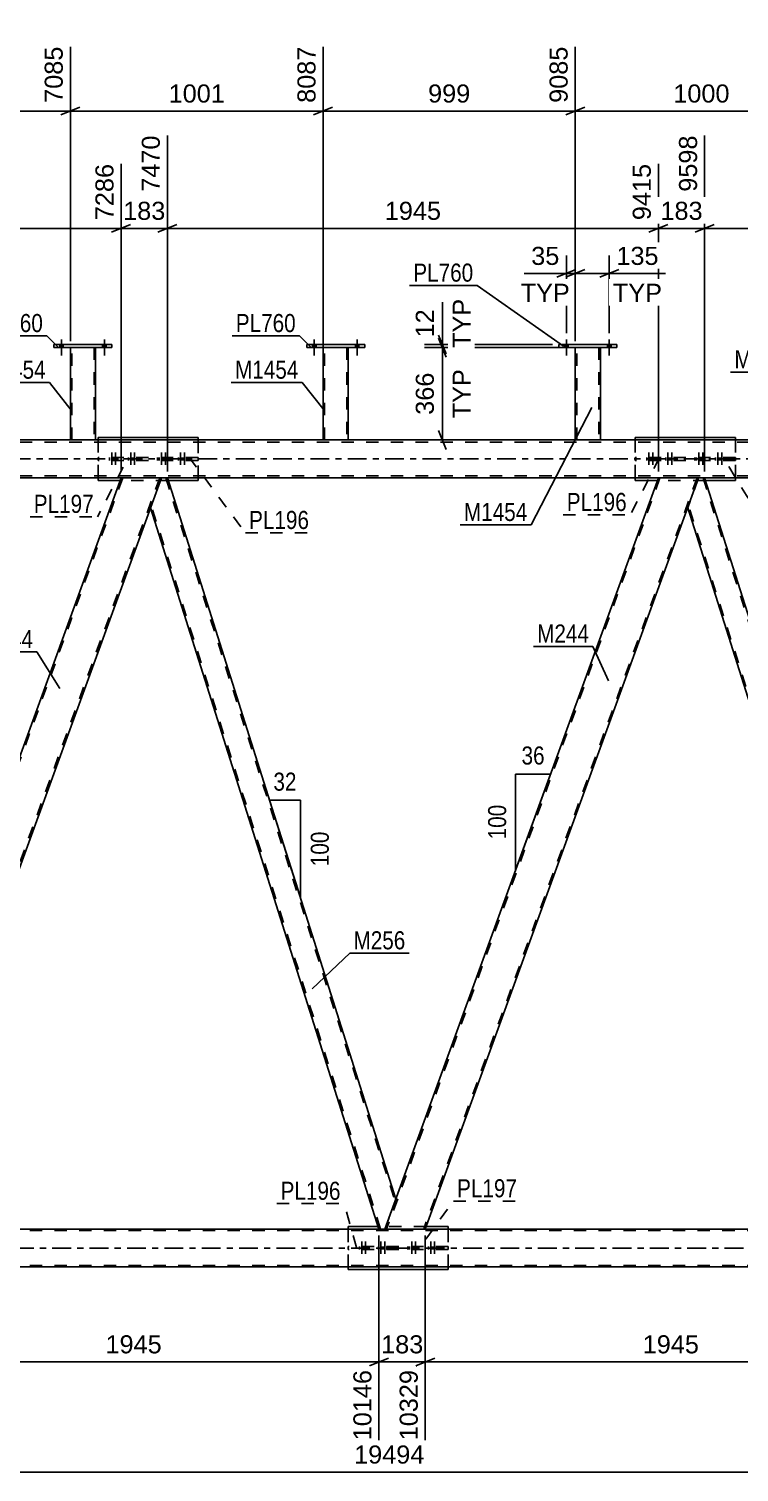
# Model space of a CAD drawing. Header units: millimetres. Extents: x -136 to 705, y -401 to 193.
# Drawn here: x 236.9 to 349.4, y -160.5 to 68.1 of the extents above; entities that cross this region are included whole.
import ezdxf

# ---------------------------------------------------------------- set-up
doc = ezdxf.new("R2010")
doc.units = ezdxf.units.MM
doc.linetypes.add('DXK_LINE_DOT2', pattern=[3.9198, 1.9599, -1.9599])
doc.linetypes.add('DXK_LINE_DOT3', pattern=[5.9187, 2.979, -0.9799, 0.9799, -0.9799])
doc.styles.add('Arial', font='ARIAL.TTF', dxfattribs={"height": 0.2})
doc.styles.add('Arial Narrow', font='ARIALN.TTF', dxfattribs={"height": 0.2})

# ---------------------------------------------------------------- blocks, each defined once
blk = doc.blocks.new('Part-318887035-2694 - 2597')
at = {"color": 2, "linetype": 'Continuous'}
for p, q in [((336.65, -3), (293.33, -122)), ((343.03, -3), (299.72, -122)), ((336.65, -3), (343.03, -3)), ((299.68, -122), (293.33, -122)), ((299.72, -122), (299.68, -122))]:
    blk.add_line(p, q, dxfattribs=at)
at = {"color": 7, "linetype": 'DXK_LINE_DOT2'}
for p, q in [((336.9, -3), (293.59, -122)), ((342.78, -3), (299.46, -122))]:
    blk.add_line(p, q, dxfattribs=at)
blk = doc.blocks.new('Part-318887035-2736 - 2597')
at = {"color": 2, "linetype": 'Continuous'}
for p, q in [((323.47, 17.64), (323.47, 3)), ((327.47, 3), (327.47, 17.64))]:
    blk.add_line(p, q, dxfattribs=at)
at = {"color": 7, "linetype": 'DXK_LINE_DOT2'}
for p, q in [((327.47, 17.64), (323.47, 17.64)), ((323.71, 3), (323.71, 17.64)), ((327.23, 17.64), (327.23, 3)), ((327.47, 3), (323.47, 3)), ((323.47, 3), (323.47, 3)), ((327.47, 3), (327.47, 3)), ((327.47, 3), (327.47, 3))]:
    blk.add_line(p, q, dxfattribs=at)
blk = doc.blocks.new('Part-318887035-2677 - 2597')
at = {"color": 7, "linetype": 'DXK_LINE_DOT2'}
for p, q in [((257.9, -3), (256.16, -7.77)), ((258.85, -3), (257.9, -3)), ((258.59, -3), (294.93, -117.6)), ((292.64, -122), (256.3, -7.4)), ((293.33, -122), (295.07, -117.23)), ((292.38, -122), (293.33, -122))]:
    blk.add_line(p, q, dxfattribs=at)
at = {"color": 2, "linetype": 'Continuous'}
for p, q in [((295.07, -117.23), (258.85, -3)), ((292.38, -122), (256.16, -7.77))]:
    blk.add_line(p, q, dxfattribs=at)
blk = doc.blocks.new('Part-318887035-2936 - 2597')
at = {"color": 7, "linetype": 'DXK_LINE_DOT2'}
for p, q in [((348.85, 0.24), (332.99, 0.24)), ((332.99, 0.24), (332.99, -0.24)), ((339.4, 0.24), (339.4, -0.24)), ((342.44, -0.24), (342.44, 0.24)), ((348.85, 0.24), (348.85, -0.24)), ((348.85, -0.24), (332.99, -0.24))]:
    blk.add_line(p, q, dxfattribs=at)
blk = doc.blocks.new('Bolt-318887035-2706 - 2597')
at = {"linetype": 'Continuous'}
for points in [[(281.84, 17.64), (282.4, 17.64), (282.4, 18.12), (281.84, 18.12)], [(281.84, 17.64), (282.4, 17.64), (282.4, 18.12), (281.84, 18.12)], [(288.64, 17.64), (289.2, 17.64), (289.2, 18.12), (288.64, 18.12)], [(288.64, 17.64), (289.2, 17.64), (289.2, 18.12), (288.64, 18.12)]]:
    blk.add_hatch(color=1, dxfattribs=at).paths.add_polyline_path(points)
at = {"color": 1, "linetype": 'Continuous'}
for p, q in [((282.12, 18.92), (282.12, 16.4)), ((282.12, 18.92), (282.12, 16.4)), ((288.92, 18.92), (288.92, 16.4)), ((288.92, 18.92), (288.92, 16.4)), ((281.84, 18.12), (281.84, 17.64)), ((281.84, 18.12), (281.84, 17.64)), ((282.4, 18.12), (282.4, 17.64)), ((282.4, 18.12), (282.4, 17.64)), ((288.64, 18.12), (288.64, 17.64)), ((288.64, 18.12), (288.64, 17.64)), ((289.2, 18.12), (289.2, 17.64)), ((289.2, 18.12), (289.2, 17.64))]:
    blk.add_line(p, q, dxfattribs=at)
blk = doc.blocks.new('Bolt-318887035-2900 - 2597')
at = {"color": 1, "linetype": 'DXK_LINE_DOT2'}
for p, q in [((257.57, 0.24), (257.57, -0.24)), ((257.93, 1.04), (257.93, -1.96)), ((258.17, 0.24), (258.17, -0.24)), ((258.29, 0.24), (258.29, -0.24)), ((258.53, 1.04), (258.53, -1.96)), ((258.89, 0.24), (258.89, -0.24)), ((260.59, 0.24), (260.59, -0.24)), ((260.95, 1.04), (260.95, -1.96)), ((261.19, 0.24), (261.19, -0.24)), ((261.31, 0.24), (261.31, -0.24)), ((261.55, 1.04), (261.55, -1.96)), ((261.91, 0.24), (261.91, -0.24))]:
    blk.add_line(p, q, dxfattribs=at)
blk = doc.blocks.new('Bolt-318887035-2774 - 2597')
at = {"color": 1, "linetype": 'DXK_LINE_DOT2'}
for p, q in [((342.7, 0.24), (342.7, -0.24)), ((343.06, 1.04), (343.06, -1.96)), ((343.31, 0.24), (343.31, -0.24)), ((343.42, 0.24), (343.42, -0.24)), ((343.67, 1.04), (343.67, -1.96)), ((344.03, 0.24), (344.03, -0.24)), ((345.72, 0.24), (345.72, -0.24)), ((346.08, 1.04), (346.08, -1.96)), ((346.32, 0.24), (346.32, -0.24)), ((346.44, 0.24), (346.44, -0.24)), ((346.68, 1.04), (346.68, -1.96)), ((347.04, 0.24), (347.04, -0.24))]:
    blk.add_line(p, q, dxfattribs=at)
blk = doc.blocks.new('Bolt-318887035-2902 - 2597')
at = {"color": 1, "linetype": 'DXK_LINE_DOT2'}
for p, q in [((249.66, 0.24), (249.66, -0.24)), ((250.02, 1.04), (250.02, -1.96)), ((250.26, 0.24), (250.26, -0.24)), ((250.38, 0.24), (250.38, -0.24)), ((250.62, 1.04), (250.62, -1.96)), ((250.98, 0.24), (250.98, -0.24)), ((252.68, 0.24), (252.68, -0.24)), ((253.04, 1.04), (253.04, -1.96)), ((253.28, 0.24), (253.28, -0.24)), ((253.4, 0.24), (253.4, -0.24)), ((253.64, 1.04), (253.64, -1.96)), ((254, 0.24), (254, -0.24))]:
    blk.add_line(p, q, dxfattribs=at)
blk = doc.blocks.new('Part-318887035-2926 - 2597')
at = {"color": 7, "linetype": 'DXK_LINE_DOT2'}
for p, q in [((263.71, 0.24), (247.86, 0.24)), ((247.86, 0.24), (247.86, -0.24)), ((254.27, 0.24), (254.27, -0.24)), ((257.3, -0.24), (257.3, 0.24)), ((263.71, 0.24), (263.71, -0.24)), ((263.71, -0.24), (247.86, -0.24))]:
    blk.add_line(p, q, dxfattribs=at)
blk = doc.blocks.new('Bolt-318887035-3250 - 2597')
at = {"linetype": 'Continuous'}
for points in [[(241.79, 17.64), (242.35, 17.64), (242.35, 18.12), (241.79, 18.12)], [(241.79, 17.64), (242.35, 17.64), (242.35, 18.12), (241.79, 18.12)], [(248.59, 17.64), (249.15, 17.64), (249.15, 18.12), (248.59, 18.12)], [(248.59, 17.64), (249.15, 17.64), (249.15, 18.12), (248.59, 18.12)]]:
    blk.add_hatch(color=1, dxfattribs=at).paths.add_polyline_path(points)
at = {"color": 1, "linetype": 'Continuous'}
for p, q in [((242.07, 18.92), (242.07, 16.4)), ((242.07, 18.92), (242.07, 16.4)), ((248.87, 18.92), (248.87, 16.4)), ((248.87, 18.92), (248.87, 16.4)), ((241.79, 18.12), (241.79, 17.64)), ((241.79, 18.12), (241.79, 17.64)), ((242.35, 18.12), (242.35, 17.64)), ((242.35, 18.12), (242.35, 17.64)), ((248.59, 18.12), (248.59, 17.64)), ((248.59, 18.12), (248.59, 17.64)), ((249.15, 18.12), (249.15, 17.64)), ((249.15, 18.12), (249.15, 17.64))]:
    blk.add_line(p, q, dxfattribs=at)
blk = doc.blocks.new('Part-318887035-3228 - 2597')
at = {"color": 2, "linetype": 'Continuous'}
for p, q in [((240.87, 17.64), (240.87, 18.12)), ((250.07, 18.12), (240.87, 18.12)), ((250.07, 17.64), (240.87, 17.64)), ((250.07, 17.64), (250.07, 18.12))]:
    blk.add_line(p, q, dxfattribs=at)
blk = doc.blocks.new('Part-318887035-2907 - 2597')
at = {"color": 2, "linetype": 'Continuous'}
for p, q in [((320.87, 17.64), (320.87, 18.12)), ((330.07, 18.12), (320.87, 18.12)), ((330.07, 17.64), (320.87, 17.64)), ((330.07, 17.64), (330.07, 18.12))]:
    blk.add_line(p, q, dxfattribs=at)
blk = doc.blocks.new('Bolt-318887035-2921 - 2597')
at = {"color": 1, "linetype": 'DXK_LINE_DOT2'}
for p, q in [((289.3, -124.76), (289.3, -125.24)), ((289.66, -123.96), (289.66, -126.96)), ((289.9, -124.76), (289.9, -125.24)), ((290.02, -124.76), (290.02, -125.24)), ((290.26, -123.96), (290.26, -126.96)), ((290.62, -124.76), (290.62, -125.24)), ((292.32, -124.76), (292.32, -125.24)), ((292.68, -123.96), (292.68, -126.96)), ((292.92, -124.76), (292.92, -125.24)), ((293.04, -124.76), (293.04, -125.24)), ((293.28, -123.96), (293.28, -126.96)), ((293.64, -124.76), (293.64, -125.24))]:
    blk.add_line(p, q, dxfattribs=at)
blk = doc.blocks.new('Part-318887035-2931 - 2597')
at = {"color": 2, "linetype": 'Continuous'}
for p, q in [((247.86, 3.4), (247.86, 3)), ((263.71, 3.4), (247.86, 3.4)), ((263.71, 3), (263.71, 3.4)), ((247.86, -3.4), (247.86, -3)), ((251.37, -3.4), (247.86, -3.4)), ((263.71, -3.4), (258.97, -3.4)), ((263.71, -3.4), (263.71, -3))]:
    blk.add_line(p, q, dxfattribs=at)
at = {"color": 7, "linetype": 'DXK_LINE_DOT2'}
for p, q in [((247.86, 3), (247.86, -3)), ((263.71, -3), (263.71, 3)), ((258.97, -3.4), (251.37, -3.4))]:
    blk.add_line(p, q, dxfattribs=at)
blk = doc.blocks.new('Part-318887035-3216 - 2597')
at = {"color": 7, "linetype": 'DXK_LINE_DOT2'}
for p, q in [((619.21, -122.24), (-61.24, -122.24)), ((619.21, -122), (-47.2, -122)), ((299.72, -122), (293.33, -122)), ((619.21, -127.76), (-61.24, -127.76))]:
    blk.add_line(p, q, dxfattribs=at)
at = {"color": 2, "linetype": 'Continuous'}
for p, q in [((293.33, -122), (214.58, -122)), ((378.47, -122), (299.72, -122)), ((615.21, -128), (-61.24, -128))]:
    blk.add_line(p, q, dxfattribs=at)
at = {"color": 7, "linetype": 'DXK_LINE_DOT3'}
blk.add_line((-61.24, -125), (629.21, -125), dxfattribs=at)
blk = doc.blocks.new('Part-318887035-2941 - 2597')
at = {"color": 2, "linetype": 'Continuous'}
for p, q in [((332.99, 3.4), (332.99, 3)), ((348.85, 3.4), (332.99, 3.4)), ((348.85, 3.4), (348.85, 3)), ((332.99, -3.4), (332.99, -3)), ((336.5, -3.4), (332.99, -3.4)), ((348.85, -3.4), (344.1, -3.4)), ((348.85, -3.4), (348.85, -3))]:
    blk.add_line(p, q, dxfattribs=at)
at = {"color": 7, "linetype": 'DXK_LINE_DOT2'}
for p, q in [((332.99, 3), (332.99, -3)), ((348.85, 3), (348.85, -3)), ((344.1, -3.4), (336.5, -3.4))]:
    blk.add_line(p, q, dxfattribs=at)
blk = doc.blocks.new('Part-318887035-2947 - 2597')
at = {"color": 2, "linetype": 'Continuous'}
for p, q in [((292.26, -121.6), (287.5, -121.6)), ((287.5, -122), (287.5, -121.6)), ((303.35, -121.6), (299.86, -121.6)), ((303.35, -122), (303.35, -121.6)), ((287.5, -128.4), (287.5, -128)), ((303.35, -128.4), (303.35, -128)), ((287.5, -128.4), (303.35, -128.4))]:
    blk.add_line(p, q, dxfattribs=at)
at = {"color": 7, "linetype": 'DXK_LINE_DOT2'}
for p, q in [((287.5, -128), (287.5, -122)), ((299.86, -121.6), (292.26, -121.6)), ((303.35, -128), (303.35, -122))]:
    blk.add_line(p, q, dxfattribs=at)
blk = doc.blocks.new('Part-318887035-3141 - 2597')
at = {"color": 2, "linetype": 'Continuous'}
for p, q in [((283.52, 17.64), (283.52, 3)), ((287.52, 3), (287.52, 17.64))]:
    blk.add_line(p, q, dxfattribs=at)
at = {"color": 7, "linetype": 'DXK_LINE_DOT2'}
for p, q in [((287.52, 17.64), (283.52, 17.64)), ((283.76, 3), (283.76, 17.64)), ((287.28, 17.64), (287.28, 3)), ((287.52, 3), (283.52, 3)), ((283.52, 3), (283.52, 3)), ((287.52, 3), (287.52, 3)), ((287.52, 3), (287.52, 3))]:
    blk.add_line(p, q, dxfattribs=at)
blk = doc.blocks.new('Bolt-318887035-3123 - 2597')
at = {"color": 1, "linetype": 'DXK_LINE_DOT2'}
for p, q in [((334.8, 0.24), (334.8, -0.24)), ((335.16, 1.04), (335.16, -1.96)), ((335.4, 0.24), (335.4, -0.24)), ((335.52, 0.24), (335.52, -0.24)), ((335.76, 1.04), (335.76, -1.96)), ((336.12, 0.24), (336.12, -0.24)), ((337.81, 0.24), (337.81, -0.24)), ((338.17, 1.04), (338.17, -1.96)), ((338.41, 0.24), (338.41, -0.24)), ((338.53, 0.24), (338.53, -0.24)), ((338.77, 1.04), (338.77, -1.96)), ((339.13, 0.24), (339.13, -0.24))]:
    blk.add_line(p, q, dxfattribs=at)
blk = doc.blocks.new('Part-318887035-2990 - 2597')
at = {"color": 7, "linetype": 'DXK_LINE_DOT2'}
for p, q in [((343.03, -3), (341.3, -7.77)), ((343.98, -3), (343.03, -3)), ((343.73, -3), (380.07, -117.6)), ((377.77, -122), (341.43, -7.4)), ((378.47, -122), (380.2, -117.23)), ((377.52, -122), (378.47, -122))]:
    blk.add_line(p, q, dxfattribs=at)
at = {"color": 2, "linetype": 'Continuous'}
for p, q in [((380.2, -117.23), (343.98, -3)), ((377.52, -122), (341.3, -7.77))]:
    blk.add_line(p, q, dxfattribs=at)
blk = doc.blocks.new('Part-318887035-2995 - 2597')
at = {"color": 2, "linetype": 'Continuous'}
for p, q in [((251.51, -3), (208.2, -122)), ((257.9, -3), (214.58, -122)), ((251.51, -3), (257.9, -3)), ((214.54, -122), (208.2, -122)), ((214.58, -122), (214.54, -122))]:
    blk.add_line(p, q, dxfattribs=at)
at = {"color": 7, "linetype": 'DXK_LINE_DOT2'}
for p, q in [((251.77, -3), (208.45, -122)), ((257.64, -3), (214.33, -122))]:
    blk.add_line(p, q, dxfattribs=at)
blk = doc.blocks.new('Bolt-318887035-3113 - 2597')
at = {"color": 1, "linetype": 'DXK_LINE_DOT2'}
for p, q in [((297.21, -124.76), (297.21, -125.24)), ((297.57, -123.96), (297.57, -126.96)), ((297.81, -124.76), (297.81, -125.24)), ((297.93, -124.76), (297.93, -125.24)), ((298.17, -123.96), (298.17, -126.96)), ((298.53, -124.76), (298.53, -125.24)), ((300.22, -124.76), (300.22, -125.24)), ((300.58, -123.96), (300.58, -126.96)), ((300.82, -124.76), (300.82, -125.24)), ((300.94, -124.76), (300.94, -125.24)), ((301.18, -123.96), (301.18, -126.96)), ((301.54, -124.76), (301.54, -125.24))]:
    blk.add_line(p, q, dxfattribs=at)
blk = doc.blocks.new('Part-318887035-3007 - 2597')
at = {"color": 7, "linetype": 'DXK_LINE_DOT2'}
for p, q in [((629.41, 2.68), (-39.94, 2.68)), ((629.41, -2.68), (-39.94, -2.68)), ((257.9, -3), (251.51, -3)), ((343.03, -3), (336.65, -3))]:
    blk.add_line(p, q, dxfattribs=at)
at = {"color": 2, "linetype": 'Continuous'}
for p, q in [((629.41, 3), (-35.94, 3)), ((251.51, -3), (172.76, -3)), ((336.65, -3), (257.9, -3)), ((421.78, -3), (343.03, -3))]:
    blk.add_line(p, q, dxfattribs=at)
at = {"color": 7, "linetype": 'DXK_LINE_DOT3'}
blk.add_line((-49.94, 0), (629.41, 0), dxfattribs=at)
blk = doc.blocks.new('Part-318887035-3029 - 2597')
at = {"color": 2, "linetype": 'Continuous'}
for p, q in [((280.92, 17.64), (280.92, 18.12)), ((290.12, 18.12), (280.92, 18.12)), ((290.12, 17.64), (280.92, 17.64)), ((290.12, 17.64), (290.12, 18.12))]:
    blk.add_line(p, q, dxfattribs=at)
blk = doc.blocks.new('Part-318887035-3112 - 2597')
at = {"color": 7, "linetype": 'DXK_LINE_DOT2'}
for p, q in [((303.35, -124.76), (287.5, -124.76)), ((287.5, -124.76), (287.5, -125.24)), ((303.35, -125.24), (287.5, -125.24)), ((293.9, -124.76), (293.9, -125.24)), ((296.94, -125.24), (296.94, -124.76)), ((303.35, -124.76), (303.35, -125.24))]:
    blk.add_line(p, q, dxfattribs=at)
blk = doc.blocks.new('Bolt-318887035-3124 - 2597')
at = {"linetype": 'Continuous'}
for points in [[(321.79, 17.64), (322.35, 17.64), (322.35, 18.12), (321.79, 18.12)], [(321.79, 17.64), (322.35, 17.64), (322.35, 18.12), (321.79, 18.12)], [(328.59, 17.64), (329.15, 17.64), (329.15, 18.12), (328.59, 18.12)], [(328.59, 17.64), (329.15, 17.64), (329.15, 18.12), (328.59, 18.12)]]:
    blk.add_hatch(color=1, dxfattribs=at).paths.add_polyline_path(points)
at = {"color": 1, "linetype": 'Continuous'}
for p, q in [((322.07, 18.92), (322.07, 16.4)), ((322.07, 18.92), (322.07, 16.4)), ((328.87, 18.92), (328.87, 16.4)), ((328.87, 18.92), (328.87, 16.4)), ((321.79, 18.12), (321.79, 17.64)), ((321.79, 18.12), (321.79, 17.64)), ((322.35, 18.12), (322.35, 17.64)), ((322.35, 18.12), (322.35, 17.64)), ((328.59, 18.12), (328.59, 17.64)), ((328.59, 18.12), (328.59, 17.64)), ((329.15, 18.12), (329.15, 17.64)), ((329.15, 18.12), (329.15, 17.64))]:
    blk.add_line(p, q, dxfattribs=at)
blk = doc.blocks.new('Part-318887035-3233 - 2597')
at = {"color": 2, "linetype": 'Continuous'}
for p, q in [((243.47, 17.64), (243.47, 3)), ((247.47, 3), (247.47, 17.64))]:
    blk.add_line(p, q, dxfattribs=at)
at = {"color": 7, "linetype": 'DXK_LINE_DOT2'}
for p, q in [((247.47, 17.64), (243.47, 17.64)), ((243.71, 3), (243.71, 17.64)), ((247.23, 17.64), (247.23, 3)), ((247.47, 3), (243.47, 3)), ((243.47, 3), (243.47, 3)), ((247.47, 3), (247.47, 3)), ((247.47, 3), (247.47, 3))]:
    blk.add_line(p, q, dxfattribs=at)
blk = doc.blocks.new('StraightDimension-318887035-3663 - 2597')
at = {"color": 7, "linetype": 'Continuous'}
for p, q in [((343.98, -2), (343.98, 51.22)), ((421.78, -2), (421.78, 48.94)), ((345.48, 37.12), (342.48, 35.92)), ((420.28, 35.92), (423.28, 37.12)), ((343.98, 36.52), (421.78, 36.52))]:
    blk.add_line(p, q, dxfattribs=at)
at = {"color": 0, "linetype": 'Continuous'}
blk.add_wipeout([(421.18, 49.54), (416.98, 49.54), (416.98, 37.22), (421.18, 37.22)], dxfattribs=at)
at = {"color": 0}
blk.add_wipeout([(387.93, 37.27), (387.93, 41.47), (377.83, 41.47), (377.83, 37.27)], dxfattribs=at)
at = {"color": 3, "linetype": 'Continuous', "style": 'Arial'}
blk.add_text('11543', height=2.865, rotation=90.0002, dxfattribs=at).set_placement((420.58, 37.82))
at = {"color": 3, "style": 'Arial'}
blk.add_text('1945', height=2.865, dxfattribs=at).set_placement((378.43, 37.87))
blk = doc.blocks.new('StraightDimension-318887035-3827 - 2597')
at = {"color": 7, "linetype": 'Continuous'}
blk.add_line((-74.14, -160.49), (662.14, -160.49), dxfattribs=at)
at = {"color": 0}
blk.add_wipeout([(300.16, -159.74), (300.16, -155.54), (287.84, -155.54), (287.84, -159.74)], dxfattribs=at)
at = {"color": 3, "style": 'Arial'}
blk.add_text('19494', height=2.865, dxfattribs=at).set_placement((288.44, -159.14))
blk = doc.blocks.new('StraightDimension-318887035-4199 - 2597')
at = {"color": 7, "linetype": 'Continuous'}
for p, q in [((292.38, -123), (292.38, -155.45)), ((299.72, -123), (299.72, -155.45)), ((290.88, -143.63), (293.88, -142.43)), ((292.38, -143.03), (299.72, -143.03)), ((301.22, -142.43), (298.22, -143.63))]:
    blk.add_line(p, q, dxfattribs=at)
at = {"color": 0}
blk.add_wipeout([(299.99, -142.28), (299.99, -138.08), (292.12, -138.08), (292.12, -142.28)], dxfattribs=at)
at = {"color": 0, "linetype": 'Continuous'}
blk.add_wipeout([(299.12, -143.73), (294.92, -143.73), (294.92, -156.05), (299.12, -156.05)], dxfattribs=at)
at = {"color": 3, "style": 'Arial'}
blk.add_text('183', height=2.865, dxfattribs=at).set_placement((292.72, -141.68))
at = {"color": 3, "linetype": 'Continuous', "style": 'Arial'}
blk.add_text('10329', height=2.865, rotation=90.0002, dxfattribs=at).set_placement((298.52, -155.45))
blk = doc.blocks.new('StraightDimension-318887035-4332 - 2597')
at = {"color": 7, "linetype": 'Continuous'}
for p, q in [((299.72, -123), (299.72, -155.45)), ((377.52, -123), (377.52, -155.45)), ((301.22, -142.43), (298.22, -143.63)), ((299.72, -143.03), (377.52, -143.03)), ((376.02, -143.63), (379.02, -142.43))]:
    blk.add_line(p, q, dxfattribs=at)
at = {"color": 0}
blk.add_wipeout([(343.67, -142.28), (343.67, -138.08), (333.57, -138.08), (333.57, -142.28)], dxfattribs=at)
at = {"color": 0, "linetype": 'Continuous'}
blk.add_wipeout([(376.92, -143.73), (372.72, -143.73), (372.72, -156.05), (376.92, -156.05)], dxfattribs=at)
at = {"color": 3, "style": 'Arial'}
blk.add_text('1945', height=2.865, dxfattribs=at).set_placement((334.17, -141.68))
at = {"color": 3, "linetype": 'Continuous', "style": 'Arial'}
blk.add_text('12274', height=2.865, rotation=90.0002, dxfattribs=at).set_placement((376.32, -155.45))
blk = doc.blocks.new('StraightDimension-318887035-3963 - 2597')
at = {"color": 7, "linetype": 'Continuous'}
for p, q in [((243.47, 18.64), (243.47, 65.3)), ((283.52, 15.44), (283.52, 65.3)), ((244.97, 55.7), (241.97, 54.5)), ((243.47, 55.1), (283.52, 55.1)), ((282.02, 54.5), (285.02, 55.7))]:
    blk.add_line(p, q, dxfattribs=at)
at = {"color": 0, "linetype": 'Continuous'}
blk.add_wipeout([(282.92, 65.9), (278.72, 65.9), (278.72, 55.8), (282.92, 55.8)], dxfattribs=at)
at = {"color": 0}
blk.add_wipeout([(268.54, 55.85), (268.54, 60.05), (258.45, 60.05), (258.45, 55.85)], dxfattribs=at)
at = {"color": 3, "linetype": 'Continuous', "style": 'Arial'}
blk.add_text('8087', height=2.865, rotation=90.0002, dxfattribs=at).set_placement((282.32, 56.4))
at = {"color": 3, "style": 'Arial'}
blk.add_text('1001', height=2.865, dxfattribs=at).set_placement((259.05, 56.45))
blk = doc.blocks.new('StraightDimension-318887035-3973 - 2597')
at = {"color": 7, "linetype": 'Continuous'}
for p, q in [((283.52, 15.44), (283.52, 65.3)), ((323.47, 18.64), (323.47, 65.3)), ((285.02, 55.7), (282.02, 54.5)), ((283.52, 55.1), (323.47, 55.1)), ((321.97, 54.5), (324.97, 55.7))]:
    blk.add_line(p, q, dxfattribs=at)
at = {"color": 0, "linetype": 'Continuous'}
blk.add_wipeout([(322.87, 65.9), (318.67, 65.9), (318.67, 55.8), (322.87, 55.8)], dxfattribs=at)
at = {"color": 0}
blk.add_wipeout([(307.43, 55.85), (307.43, 60.05), (299.56, 60.05), (299.56, 55.85)], dxfattribs=at)
at = {"color": 3, "linetype": 'Continuous', "style": 'Arial'}
blk.add_text('9085', height=2.865, rotation=90.0002, dxfattribs=at).set_placement((322.27, 56.4))
at = {"color": 3, "style": 'Arial'}
blk.add_text('999', height=2.865, dxfattribs=at).set_placement((300.16, 56.45))
blk = doc.blocks.new('StraightDimension-318887035-4393 - 2597')
at = {"color": 7, "linetype": 'Continuous'}
for p, q in [((322.07, 19.92), (322.07, 32.23)), ((323.47, 18.64), (323.47, 32.23)), ((320.57, 28.78), (323.57, 29.98)), ((324.97, 29.98), (321.97, 28.78)), ((322.07, 29.38), (323.47, 29.38))]:
    blk.add_line(p, q, dxfattribs=at)
at = {"color": 0}
blk.add_wipeout([(321.55, 30.13), (321.55, 34.33), (315.9, 34.33), (315.9, 30.13)], dxfattribs=at)
at = {"color": 7, "linetype": 'Continuous'}
blk.add_line((322.07, 29.38), (315.37, 29.38), dxfattribs=at)
at = {"color": 3, "style": 'Arial'}
blk.add_text('35', height=2.865, dxfattribs=at).set_placement((316.5, 30.73))
at = {"color": 0, "linetype": 'Continuous'}
blk.add_wipeout([(323.21, 24.28), (323.21, 28.48), (314.23, 28.48), (314.23, 24.28)], dxfattribs=at)
at = {"color": 7, "linetype": 'Continuous'}
blk.add_line((322.07, 29.38), (315.37, 29.38), dxfattribs=at)
at = {"color": 3, "linetype": 'Continuous', "style": 'Arial'}
blk.add_text('TYP', height=2.865, dxfattribs=at).set_placement((314.83, 24.88))
blk = doc.blocks.new('StraightDimension-318887035-3334 - 2597')
at = {"color": 7, "linetype": 'Continuous'}
for p, q in [((303.02, 16.14), (301.82, 19.14)), ((322.47, 17.64), (299.57, 17.64)), ((302.42, 3), (302.42, 17.64)), ((322.47, 3), (299.57, 3)), ((301.82, 4.5), (303.02, 1.5))]:
    blk.add_line(p, q, dxfattribs=at)
at = {"color": 0}
blk.add_wipeout([(301.67, 14.26), (297.47, 14.26), (297.47, 6.39), (301.67, 6.39)], dxfattribs=at)
at = {"color": 0, "linetype": 'Continuous'}
blk.add_wipeout([(307.52, 14.81), (303.32, 14.81), (303.32, 5.83), (307.52, 5.83)], dxfattribs=at)
at = {"color": 3, "linetype": 'Continuous', "style": 'Arial'}
blk.add_text('TYP', height=2.865, rotation=90.0002, dxfattribs=at).set_placement((306.92, 6.43))
at = {"color": 3, "style": 'Arial'}
blk.add_text('366', height=2.865, rotation=90.0002, dxfattribs=at).set_placement((301.07, 6.99))
blk = doc.blocks.new('StraightDimension-318887035-3344 - 2597')
at = {"color": 7, "linetype": 'Continuous'}
for p, q in [((301.82, 19.62), (303.02, 16.62)), ((303.02, 16.14), (301.82, 19.14)), ((319.87, 18.12), (299.57, 18.12)), ((322.47, 17.64), (299.57, 17.64)), ((302.42, 17.64), (302.42, 18.12))]:
    blk.add_line(p, q, dxfattribs=at)
at = {"color": 0}
blk.add_wipeout([(301.67, 24.29), (297.47, 24.29), (297.47, 18.65), (301.67, 18.65)], dxfattribs=at)
at = {"color": 7, "linetype": 'Continuous'}
blk.add_line((302.42, 18.12), (302.42, 24.82), dxfattribs=at)
at = {"color": 3, "style": 'Arial'}
blk.add_text('12', height=2.865, rotation=90.0002, dxfattribs=at).set_placement((301.07, 19.25))
at = {"color": 0, "linetype": 'Continuous'}
blk.add_wipeout([(307.52, 25.96), (303.32, 25.96), (303.32, 16.98), (307.52, 16.98)], dxfattribs=at)
at = {"color": 7, "linetype": 'Continuous'}
blk.add_line((302.42, 18.12), (302.42, 24.82), dxfattribs=at)
at = {"color": 3, "linetype": 'Continuous', "style": 'Arial'}
blk.add_text('TYP', height=2.865, rotation=90.0002, dxfattribs=at).set_placement((306.92, 17.58))
blk = doc.blocks.new('StraightDimension-318887035-3400 - 2597')
at = {"color": 7, "linetype": 'Continuous'}
for p, q in [((258.85, -2), (258.85, 51.22)), ((251.51, -2), (251.51, 46.72)), ((250.01, 35.92), (253.01, 37.12)), ((260.35, 37.12), (257.35, 35.92)), ((251.51, 36.52), (258.85, 36.52))]:
    blk.add_line(p, q, dxfattribs=at)
at = {"color": 0}
blk.add_wipeout([(259.11, 37.27), (259.11, 41.47), (251.24, 41.47), (251.24, 37.27)], dxfattribs=at)
at = {"color": 0, "linetype": 'Continuous'}
blk.add_wipeout([(258.25, 51.82), (254.05, 51.82), (254.05, 41.72), (258.25, 41.72)], dxfattribs=at)
at = {"color": 3, "linetype": 'Continuous', "style": 'Arial'}
blk.add_text('7470', height=2.865, rotation=90.0002, dxfattribs=at).set_placement((257.65, 42.32))
at = {"color": 3, "style": 'Arial'}
blk.add_text('183', height=2.865, dxfattribs=at).set_placement((251.84, 37.87))
blk = doc.blocks.new('StraightDimension-318887035-3429 - 2597')
at = {"color": 7, "linetype": 'Continuous'}
for p, q in [((258.85, -2), (258.85, 51.22)), ((336.65, -2), (336.65, 46.72)), ((260.35, 37.12), (257.35, 35.92)), ((335.15, 35.92), (338.15, 37.12)), ((258.85, 36.52), (336.65, 36.52))]:
    blk.add_line(p, q, dxfattribs=at)
at = {"color": 0, "linetype": 'Continuous'}
blk.add_wipeout([(336.05, 47.32), (331.85, 47.32), (331.85, 37.22), (336.05, 37.22)], dxfattribs=at)
at = {"color": 0}
blk.add_wipeout([(302.79, 37.27), (302.79, 41.47), (292.7, 41.47), (292.7, 37.27)], dxfattribs=at)
at = {"color": 3, "linetype": 'Continuous', "style": 'Arial'}
blk.add_text('9415', height=2.865, rotation=90.0002, dxfattribs=at).set_placement((335.45, 37.82))
at = {"color": 3, "style": 'Arial'}
blk.add_text('1945', height=2.865, dxfattribs=at).set_placement((293.3, 37.87))
blk = doc.blocks.new('StraightDimension-318887035-3611 - 2597')
at = {"color": 7, "linetype": 'Continuous'}
for p, q in [((173.71, -2), (173.71, 51.22)), ((251.51, -2), (251.51, 46.72)), ((175.21, 37.12), (172.21, 35.92)), ((250.01, 35.92), (253.01, 37.12)), ((173.71, 36.52), (251.51, 36.52))]:
    blk.add_line(p, q, dxfattribs=at)
at = {"color": 0, "linetype": 'Continuous'}
blk.add_wipeout([(250.91, 47.32), (246.71, 47.32), (246.71, 37.22), (250.91, 37.22)], dxfattribs=at)
at = {"color": 0}
blk.add_wipeout([(217.66, 37.27), (217.66, 41.47), (207.56, 41.47), (207.56, 37.27)], dxfattribs=at)
at = {"color": 3, "linetype": 'Continuous', "style": 'Arial'}
blk.add_text('7286', height=2.865, rotation=90.0002, dxfattribs=at).set_placement((250.31, 37.82))
at = {"color": 3, "style": 'Arial'}
blk.add_text('1945', height=2.865, dxfattribs=at).set_placement((208.16, 37.87))
blk = doc.blocks.new('StraightDimension-318887035-3637 - 2597')
at = {"color": 7, "linetype": 'Continuous'}
for p, q in [((343.98, -2), (343.98, 51.22)), ((336.65, -2), (336.65, 46.72)), ((335.15, 35.92), (338.15, 37.12)), ((345.48, 37.12), (342.48, 35.92)), ((336.65, 36.52), (343.98, 36.52))]:
    blk.add_line(p, q, dxfattribs=at)
at = {"color": 0}
blk.add_wipeout([(344.25, 37.27), (344.25, 41.47), (336.38, 41.47), (336.38, 37.27)], dxfattribs=at)
at = {"color": 0, "linetype": 'Continuous'}
blk.add_wipeout([(343.38, 51.82), (339.18, 51.82), (339.18, 41.72), (343.38, 41.72)], dxfattribs=at)
at = {"color": 3, "linetype": 'Continuous', "style": 'Arial'}
blk.add_text('9598', height=2.865, rotation=90.0002, dxfattribs=at).set_placement((342.78, 42.32))
at = {"color": 3, "style": 'Arial'}
blk.add_text('183', height=2.865, dxfattribs=at).set_placement((336.98, 37.87))
blk = doc.blocks.new('StraightDimension-318887035-3953 - 2597')
at = {"color": 7, "linetype": 'Continuous'}
for p, q in [((203.47, 15.44), (203.47, 65.3)), ((243.47, 18.64), (243.47, 65.3)), ((204.97, 55.7), (201.97, 54.5)), ((203.47, 55.1), (243.47, 55.1)), ((241.97, 54.5), (244.97, 55.7))]:
    blk.add_line(p, q, dxfattribs=at)
at = {"color": 0, "linetype": 'Continuous'}
blk.add_wipeout([(242.87, 65.9), (238.67, 65.9), (238.67, 55.8), (242.87, 55.8)], dxfattribs=at)
at = {"color": 0}
blk.add_wipeout([(228.52, 55.85), (228.52, 60.05), (218.42, 60.05), (218.42, 55.85)], dxfattribs=at)
at = {"color": 3, "linetype": 'Continuous', "style": 'Arial'}
blk.add_text('7085', height=2.865, rotation=90.0002, dxfattribs=at).set_placement((242.27, 56.4))
at = {"color": 3, "style": 'Arial'}
blk.add_text('1000', height=2.865, dxfattribs=at).set_placement((219.02, 56.45))
blk = doc.blocks.new('StraightDimension-318887035-3983 - 2597')
at = {"color": 7, "linetype": 'Continuous'}
for p, q in [((363.47, 15.44), (363.47, 67.52)), ((323.47, 18.64), (323.47, 65.3)), ((324.97, 55.7), (321.97, 54.5)), ((323.47, 55.1), (363.47, 55.1)), ((361.97, 54.5), (364.97, 55.7))]:
    blk.add_line(p, q, dxfattribs=at)
at = {"color": 0, "linetype": 'Continuous'}
blk.add_wipeout([(362.87, 68.12), (358.67, 68.12), (358.67, 55.8), (362.87, 55.8)], dxfattribs=at)
at = {"color": 0}
blk.add_wipeout([(348.52, 55.85), (348.52, 60.05), (338.42, 60.05), (338.42, 55.85)], dxfattribs=at)
at = {"color": 3, "linetype": 'Continuous', "style": 'Arial'}
blk.add_text('10085', height=2.865, rotation=90.0002, dxfattribs=at).set_placement((362.27, 56.4))
at = {"color": 3, "style": 'Arial'}
blk.add_text('1000', height=2.865, dxfattribs=at).set_placement((339.02, 56.45))
blk = doc.blocks.new('StraightDimension-318887035-4313 - 2597')
at = {"color": 7, "linetype": 'Continuous'}
for p, q in [((214.58, -123), (214.58, -153.22)), ((292.38, -123), (292.38, -155.45)), ((216.08, -142.43), (213.08, -143.63)), ((214.58, -143.03), (292.38, -143.03)), ((290.88, -143.63), (293.88, -142.43))]:
    blk.add_line(p, q, dxfattribs=at)
at = {"color": 0}
blk.add_wipeout([(258.53, -142.28), (258.53, -138.08), (248.44, -138.08), (248.44, -142.28)], dxfattribs=at)
at = {"color": 0, "linetype": 'Continuous'}
blk.add_wipeout([(291.78, -143.73), (287.58, -143.73), (287.58, -156.05), (291.78, -156.05)], dxfattribs=at)
at = {"color": 3, "style": 'Arial'}
blk.add_text('1945', height=2.865, dxfattribs=at).set_placement((249.04, -141.68))
at = {"color": 3, "linetype": 'Continuous', "style": 'Arial'}
blk.add_text('10146', height=2.865, rotation=90.0002, dxfattribs=at).set_placement((291.18, -155.45))
blk = doc.blocks.new('StraightDimension-318887035-4383 - 2597')
at = {"color": 7, "linetype": 'Continuous'}
for p, q in [((323.47, 18.64), (323.47, 32.23)), ((328.87, 19.92), (328.87, 32.23)), ((321.97, 28.78), (324.97, 29.98)), ((330.37, 29.98), (327.37, 28.78)), ((323.47, 29.38), (328.87, 29.38))]:
    blk.add_line(p, q, dxfattribs=at)
at = {"color": 0}
blk.add_wipeout([(337.27, 30.13), (337.27, 34.33), (329.4, 34.33), (329.4, 30.13)], dxfattribs=at)
at = {"color": 7, "linetype": 'Continuous'}
blk.add_line((328.87, 29.38), (337.79, 29.38), dxfattribs=at)
at = {"color": 3, "style": 'Arial'}
blk.add_text('135', height=2.865, dxfattribs=at).set_placement((330, 30.73))
at = {"color": 0, "linetype": 'Continuous'}
blk.add_wipeout([(337.82, 24.28), (337.82, 28.48), (328.84, 28.48), (328.84, 24.28)], dxfattribs=at)
at = {"color": 7, "linetype": 'Continuous'}
blk.add_line((328.87, 29.38), (337.79, 29.38), dxfattribs=at)
at = {"color": 3, "linetype": 'Continuous', "style": 'Arial'}
blk.add_text('TYP', height=2.865, dxfattribs=at).set_placement((329.44, 24.88))
blk = doc.blocks.new('AngleDimension-318887035-9008 - 2597')
at = {"color": 7, "linetype": 'Continuous'}
for p, q in [((278.59, -65.25), (275.03, -54.05)), ((279.93, -54.05), (275.03, -54.05)), ((279.93, -69.49), (275.03, -54.05)), ((279.93, -69.49), (279.93, -54.05))]:
    blk.add_line(p, q, dxfattribs=at)
at = {"color": 0}
for points in [[(279.91, -53.15), (279.91, -48.95), (275.05, -48.95), (275.05, -53.15)], [(285.03, -58.42), (280.83, -58.42), (280.83, -65.11), (285.03, -65.11)]]:
    blk.add_wipeout(points, dxfattribs=at)
at = {"color": 3, "style": 'Arial Narrow'}
blk.add_text('32', height=2.863, dxfattribs=at).set_placement((275.65, -52.55))
blk.add_text('100', height=2.863, rotation=90.0002, dxfattribs=at).set_placement((284.43, -64.51))
blk = doc.blocks.new('AngleDimension-318887035-9023 - 2597')
at = {"color": 7, "linetype": 'Continuous'}
for p, q in [((314.03, -49.91), (319.57, -49.91)), ((314.03, -65.13), (319.57, -49.91)), ((314.03, -65.13), (314.03, -49.91)), ((314.24, -64.56), (314.03, -65.13))]:
    blk.add_line(p, q, dxfattribs=at)
at = {"color": 0}
for points in [[(319.23, -49.01), (319.23, -44.81), (314.37, -44.81), (314.37, -49.01)], [(313.13, -54.18), (308.93, -54.18), (308.93, -60.86), (313.13, -60.86)]]:
    blk.add_wipeout(points, dxfattribs=at)
at = {"color": 3, "style": 'Arial Narrow'}
blk.add_text('36', height=2.863, dxfattribs=at).set_placement((314.97, -48.41))
blk.add_text('100', height=2.863, rotation=90.0002, dxfattribs=at).set_placement((312.53, -60.26))
blk = doc.blocks.new('Mark-318887035-2732 - 2597')
at = {"color": 0}
blk.add_wipeout([(315.89, -9.83), (315.89, -6.83), (305.84, -6.83), (305.84, -9.83)], dxfattribs=at)
blk.add_wipeout([(315.89, -9.83), (315.89, -6.83), (305.84, -6.83), (305.84, -9.83)], dxfattribs=at)
at = {"color": 30, "linetype": 'Continuous'}
for p in [(326.1, 8.15), (305.24, -10.43)]:
    blk.add_line(p, (316.49, -10.43), dxfattribs=at)
at = {"color": 3, "style": 'Arial Narrow'}
blk.add_text('M1454', height=2.863, dxfattribs=at).set_placement((305.84, -9.83))
blk = doc.blocks.new('Mark-318887035-3025 - 2597')
at = {"color": 0}
blk.add_wipeout([(279.19, 20.09), (279.19, 23.09), (269.69, 23.09), (269.69, 20.09)], dxfattribs=at)
blk.add_wipeout([(279.19, 20.09), (279.19, 23.09), (269.69, 23.09), (269.69, 20.09)], dxfattribs=at)
at = {"color": 30, "linetype": 'Continuous'}
for p in [(269.09, 19.49), (281.62, 17.64)]:
    blk.add_line(p, (279.79, 19.49), dxfattribs=at)
at = {"color": 3, "style": 'Arial Narrow'}
blk.add_text('PL760', height=2.863, dxfattribs=at).set_placement((269.69, 20.09))
blk = doc.blocks.new('Mark-318887035-2673 - 2597')
at = {"color": 0}
blk.add_wipeout([(296.56, -77.68), (296.56, -74.68), (288.34, -74.68), (288.34, -77.68)], dxfattribs=at)
blk.add_wipeout([(296.56, -77.68), (296.56, -74.68), (288.34, -74.68), (288.34, -77.68)], dxfattribs=at)
at = {"color": 30, "linetype": 'Continuous'}
for p, q in [((281.81, -83.94), (287.74, -78.28)), ((287.74, -78.28), (297.16, -78.28))]:
    blk.add_line(p, q, dxfattribs=at)
at = {"color": 3, "style": 'Arial Narrow'}
blk.add_text('M256', height=2.863, dxfattribs=at).set_placement((288.34, -77.68))
blk = doc.blocks.new('Mark-318887035-2690 - 2597')
at = {"color": 0}
blk.add_wipeout([(325.67, -29.09), (325.67, -26.09), (317.44, -26.09), (317.44, -29.09)], dxfattribs=at)
blk.add_wipeout([(325.67, -29.09), (325.67, -26.09), (317.44, -26.09), (317.44, -29.09)], dxfattribs=at)
at = {"color": 30, "linetype": 'Continuous'}
for p in [(316.84, -29.69), (328.77, -35.17)]:
    blk.add_line(p, (326.27, -29.69), dxfattribs=at)
at = {"color": 3, "style": 'Arial Narrow'}
blk.add_text('M244', height=2.863, dxfattribs=at).set_placement((317.44, -29.09))
blk = doc.blocks.new('Mark-318887035-3108 - 2597')
at = {"color": 0}
blk.add_wipeout([(286.3, -117.36), (286.3, -114.36), (276.79, -114.36), (276.79, -117.36)], dxfattribs=at)
blk.add_wipeout([(286.3, -117.36), (286.3, -114.36), (276.79, -114.36), (276.79, -117.36)], dxfattribs=at)
at = {"color": 30, "linetype": 'DXK_LINE_DOT2'}
for p in [(276.19, -117.96), (288.82, -124.92)]:
    blk.add_line(p, (286.9, -117.96), dxfattribs=at)
at = {"color": 3, "style": 'Arial Narrow'}
blk.add_text('PL196', height=2.863, dxfattribs=at).set_placement((276.79, -117.36))
blk = doc.blocks.new('Mark-318887035-2922 - 2597')
at = {"color": 0}
blk.add_wipeout([(281.3, -11.1), (281.3, -8.1), (271.8, -8.1), (271.8, -11.1)], dxfattribs=at)
blk.add_wipeout([(281.3, -11.1), (281.3, -8.1), (271.8, -8.1), (271.8, -11.1)], dxfattribs=at)
at = {"color": 30, "linetype": 'DXK_LINE_DOT2'}
for p, q in [((262.31, 0.24), (271.2, -11.7)), ((271.2, -11.7), (281.9, -11.7))]:
    blk.add_line(p, q, dxfattribs=at)
at = {"color": 3, "style": 'Arial Narrow'}
blk.add_text('PL196', height=2.863, dxfattribs=at).set_placement((271.8, -11.1))
blk = doc.blocks.new('Mark-318887035-2932 - 2597')
at = {"color": 0}
blk.add_wipeout([(331.64, -8.25), (331.64, -5.25), (322.14, -5.25), (322.14, -8.25)], dxfattribs=at)
blk.add_wipeout([(331.64, -8.25), (331.64, -5.25), (322.14, -5.25), (322.14, -8.25)], dxfattribs=at)
at = {"color": 30, "linetype": 'DXK_LINE_DOT2'}
for p in [(336.84, 0.24), (321.54, -8.85)]:
    blk.add_line(p, (332.24, -8.85), dxfattribs=at)
at = {"color": 3, "style": 'Arial Narrow'}
blk.add_text('PL196', height=2.863, dxfattribs=at).set_placement((322.14, -8.25))
blk = doc.blocks.new('Mark-318887035-2903 - 2597')
at = {"color": 0}
blk.add_wipeout([(307.33, 28.08), (307.33, 31.08), (297.82, 31.08), (297.82, 28.08)], dxfattribs=at)
blk.add_wipeout([(307.33, 28.08), (307.33, 31.08), (297.82, 31.08), (297.82, 28.08)], dxfattribs=at)
at = {"color": 30, "linetype": 'Continuous'}
for p in [(297.22, 27.48), (321.61, 17.85)]:
    blk.add_line(p, (307.93, 27.48), dxfattribs=at)
at = {"color": 3, "style": 'Arial Narrow'}
blk.add_text('PL760', height=2.863, dxfattribs=at).set_placement((297.82, 28.08))
blk = doc.blocks.new('Mark-318887035-2927 - 2597')
at = {"color": 0}
blk.add_wipeout([(247.18, -8.55), (247.18, -5.55), (237.68, -5.55), (237.68, -8.55)], dxfattribs=at)
blk.add_wipeout([(247.18, -8.55), (247.18, -5.55), (237.68, -5.55), (237.68, -8.55)], dxfattribs=at)
at = {"color": 30, "linetype": 'DXK_LINE_DOT2'}
for p in [(251.82, -1.28), (237.08, -9.15)]:
    blk.add_line(p, (247.78, -9.15), dxfattribs=at)
at = {"color": 3, "style": 'Arial Narrow'}
blk.add_text('PL197', height=2.863, dxfattribs=at).set_placement((237.68, -8.55))
blk = doc.blocks.new('Mark-318887035-2937 - 2597')
at = {"color": 0}
blk.add_wipeout([(362.62, -8.3), (362.62, -5.3), (353.11, -5.3), (353.11, -8.3)], dxfattribs=at)
blk.add_wipeout([(362.62, -8.3), (362.62, -5.3), (353.11, -5.3), (353.11, -8.3)], dxfattribs=at)
at = {"color": 30, "linetype": 'DXK_LINE_DOT2'}
for p, q in [((347.8, -1.2), (352.51, -8.9)), ((352.51, -8.9), (363.22, -8.9))]:
    blk.add_line(p, q, dxfattribs=at)
at = {"color": 3, "style": 'Arial Narrow'}
blk.add_text('PL197', height=2.863, dxfattribs=at).set_placement((353.11, -8.3))
blk = doc.blocks.new('Mark-318887035-2943 - 2597')
at = {"color": 0}
blk.add_wipeout([(314.26, -116.96), (314.26, -113.96), (304.76, -113.96), (304.76, -116.96)], dxfattribs=at)
blk.add_wipeout([(314.26, -116.96), (314.26, -113.96), (304.76, -113.96), (304.76, -116.96)], dxfattribs=at)
at = {"color": 30, "linetype": 'DXK_LINE_DOT2'}
for p, q in [((299.81, -123.61), (304.16, -117.56)), ((304.16, -117.56), (314.86, -117.56))]:
    blk.add_line(p, q, dxfattribs=at)
at = {"color": 3, "style": 'Arial Narrow'}
blk.add_text('PL197', height=2.863, dxfattribs=at).set_placement((304.76, -116.96))
blk = doc.blocks.new('Mark-318887035-2991 - 2597')
at = {"color": 0}
blk.add_wipeout([(237.57, -29.97), (237.57, -26.97), (229.35, -26.97), (229.35, -29.97)], dxfattribs=at)
blk.add_wipeout([(237.57, -29.97), (237.57, -26.97), (229.35, -26.97), (229.35, -29.97)], dxfattribs=at)
at = {"color": 30, "linetype": 'Continuous'}
for p in [(228.75, -30.57), (241.83, -36.39)]:
    blk.add_line(p, (238.17, -30.57), dxfattribs=at)
at = {"color": 3, "style": 'Arial Narrow'}
blk.add_text('M244', height=2.863, dxfattribs=at).set_placement((229.35, -29.97))
blk = doc.blocks.new('Mark-318887035-3137 - 2597')
at = {"color": 0}
blk.add_wipeout([(279.62, 12.7), (279.62, 15.7), (269.57, 15.7), (269.57, 12.7)], dxfattribs=at)
blk.add_wipeout([(279.62, 12.7), (279.62, 15.7), (269.57, 15.7), (269.57, 12.7)], dxfattribs=at)
at = {"color": 30, "linetype": 'Continuous'}
for p in [(268.97, 12.1), (283.68, 7.74)]:
    blk.add_line(p, (280.22, 12.1), dxfattribs=at)
at = {"color": 3, "style": 'Arial Narrow'}
blk.add_text('M1454', height=2.863, dxfattribs=at).set_placement((269.57, 12.7))
blk = doc.blocks.new('Mark-318887035-3030 - 2597')
at = {"color": 0}
blk.add_wipeout([(358.75, 14.33), (358.75, 17.33), (348.7, 17.33), (348.7, 14.33)], dxfattribs=at)
blk.add_wipeout([(358.75, 14.33), (358.75, 17.33), (348.7, 17.33), (348.7, 14.33)], dxfattribs=at)
at = {"color": 30, "linetype": 'Continuous'}
for p in [(348.1, 13.73), (363.47, 8.58)]:
    blk.add_line(p, (359.35, 13.73), dxfattribs=at)
at = {"color": 3, "style": 'Arial Narrow'}
blk.add_text('M1454', height=2.863, dxfattribs=at).set_placement((348.7, 14.33))
blk = doc.blocks.new('Mark-318887035-3224 - 2597')
at = {"color": 0}
blk.add_wipeout([(239.14, 20.09), (239.14, 23.09), (229.63, 23.09), (229.63, 20.09)], dxfattribs=at)
blk.add_wipeout([(239.14, 20.09), (239.14, 23.09), (229.63, 23.09), (229.63, 20.09)], dxfattribs=at)
at = {"color": 30, "linetype": 'Continuous'}
for p in [(229.03, 19.49), (241.57, 17.64)]:
    blk.add_line(p, (239.74, 19.49), dxfattribs=at)
at = {"color": 3, "style": 'Arial Narrow'}
blk.add_text('PL760', height=2.863, dxfattribs=at).set_placement((229.63, 20.09))
blk = doc.blocks.new('Mark-318887035-3229 - 2597')
at = {"color": 0}
blk.add_wipeout([(239.57, 12.7), (239.57, 15.7), (229.52, 15.7), (229.52, 12.7)], dxfattribs=at)
blk.add_wipeout([(239.57, 12.7), (239.57, 15.7), (229.52, 15.7), (229.52, 12.7)], dxfattribs=at)
at = {"color": 30, "linetype": 'Continuous'}
for p in [(228.92, 12.1), (243.62, 7.74)]:
    blk.add_line(p, (240.17, 12.1), dxfattribs=at)
at = {"color": 3, "style": 'Arial Narrow'}
blk.add_text('M1454', height=2.863, dxfattribs=at).set_placement((229.52, 12.7))

msp = doc.modelspace()

# ---------------------------------------------------------------- block references
for name in ['Bolt-318887035-3250 - 2597', 'Bolt-318887035-2706 - 2597', 'Bolt-318887035-3124 - 2597', 'Part-318887035-3228 - 2597', 'Part-318887035-3233 - 2597', 'Part-318887035-3029 - 2597', 'Part-318887035-3141 - 2597', 'Part-318887035-2907 - 2597', 'Part-318887035-2736 - 2597', 'Part-318887035-3007 - 2597', 'Part-318887035-2931 - 2597', 'Part-318887035-2941 - 2597', 'Part-318887035-2926 - 2597', 'Bolt-318887035-2902 - 2597', 'Bolt-318887035-2900 - 2597', 'Part-318887035-2936 - 2597', 'Bolt-318887035-3123 - 2597', 'Bolt-318887035-2774 - 2597', 'Part-318887035-2995 - 2597', 'Part-318887035-2677 - 2597', 'Part-318887035-2694 - 2597', 'Part-318887035-2990 - 2597', 'Part-318887035-3216 - 2597', 'Part-318887035-2947 - 2597', 'Part-318887035-3112 - 2597', 'Bolt-318887035-2921 - 2597', 'Bolt-318887035-3113 - 2597']:
    msp.add_blockref(name, (0, 0))

# ---------------------------------------------------------------- next in the draw order: block references
for name in ['StraightDimension-318887035-3963 - 2597', 'StraightDimension-318887035-3663 - 2597', 'StraightDimension-318887035-3827 - 2597']:
    msp.add_blockref(name, (0, 0))

# ---------------------------------------------------------------- next in the draw order: block references
for name in ['StraightDimension-318887035-3973 - 2597', 'StraightDimension-318887035-3400 - 2597', 'Mark-318887035-2937 - 2597', 'Mark-318887035-2991 - 2597', 'Mark-318887035-2690 - 2597', 'AngleDimension-318887035-9023 - 2597', 'AngleDimension-318887035-9008 - 2597', 'Mark-318887035-2673 - 2597', 'StraightDimension-318887035-4199 - 2597']:
    msp.add_blockref(name, (0, 0))

# ---------------------------------------------------------------- next in the draw order: block references
for name in ['StraightDimension-318887035-3611 - 2597', 'StraightDimension-318887035-4393 - 2597', 'StraightDimension-318887035-4313 - 2597', 'StraightDimension-318887035-4332 - 2597']:
    msp.add_blockref(name, (0, 0))

# ---------------------------------------------------------------- next in the draw order: block references
for name in ['StraightDimension-318887035-3953 - 2597', 'StraightDimension-318887035-3334 - 2597', 'Mark-318887035-2927 - 2597', 'Mark-318887035-2943 - 2597', 'Mark-318887035-3108 - 2597']:
    msp.add_blockref(name, (0, 0))

# ---------------------------------------------------------------- next in the draw order: block references
for name in ['StraightDimension-318887035-3344 - 2597', 'Mark-318887035-3224 - 2597', 'Mark-318887035-3229 - 2597']:
    msp.add_blockref(name, (0, 0))

# ---------------------------------------------------------------- next in the draw order: block references
msp.add_blockref('StraightDimension-318887035-3429 - 2597', (0, 0))

# ---------------------------------------------------------------- next in the draw order: block references
for name in ['StraightDimension-318887035-3637 - 2597', 'Mark-318887035-3025 - 2597', 'Mark-318887035-3137 - 2597', 'Mark-318887035-2732 - 2597', 'Mark-318887035-2922 - 2597']:
    msp.add_blockref(name, (0, 0))

# ---------------------------------------------------------------- next in the draw order: block references
for name in ['StraightDimension-318887035-3983 - 2597', 'Mark-318887035-2932 - 2597']:
    msp.add_blockref(name, (0, 0))

# ---------------------------------------------------------------- next in the draw order: block references
for name in ['StraightDimension-318887035-4383 - 2597', 'Mark-318887035-3030 - 2597']:
    msp.add_blockref(name, (0, 0))

# ---------------------------------------------------------------- next in the draw order: block references
msp.add_blockref('Mark-318887035-2903 - 2597', (0, 0))

doc.saveas('drawing.dxf')
